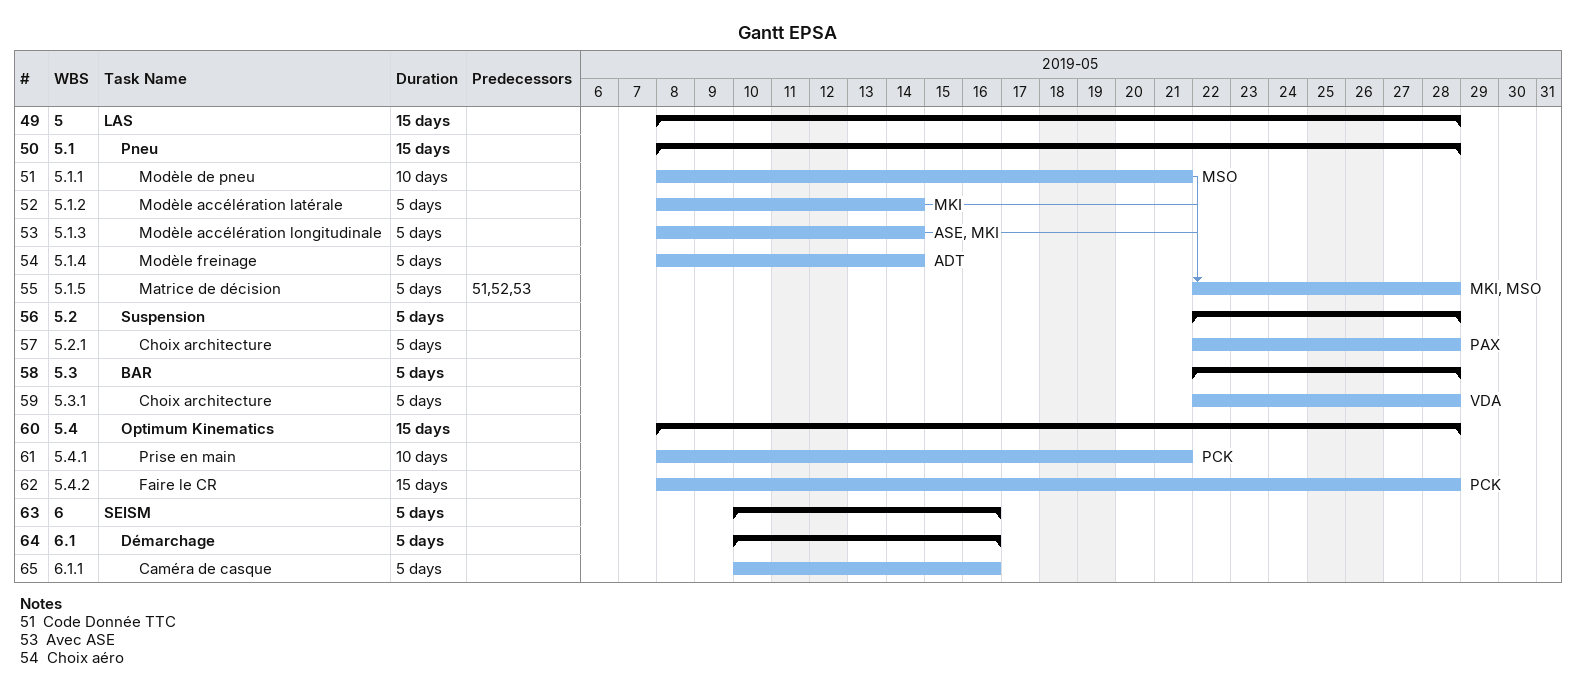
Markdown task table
Gantt EPSA

| ID | WBS | Task | Duration | Start | Finish | Predecessors | Resources |
|---|---|---|---|---|---|---|---|
| 49 | 5 | **LAS** | 15d | 2019-05-08 | 2019-05-28 |  |  |
| 50 | 5.1 | **Pneu** | 15d | 2019-05-08 | 2019-05-28 |  |  |
| 51 | 5.1.1 | Modèle de pneu | 10d | 2019-05-08 | 2019-05-21 |  | MSO |
| 52 | 5.1.2 | Modèle accélération latérale | 5d | 2019-05-08 | 2019-05-14 |  | MKI |
| 53 | 5.1.3 | Modèle accélération longitudinale | 5d | 2019-05-08 | 2019-05-14 |  | ASE, MKI |
| 54 | 5.1.4 | Modèle freinage | 5d | 2019-05-08 | 2019-05-14 |  | ADT |
| 55 | 5.1.5 | Matrice de décision | 5d | 2019-05-22 | 2019-05-28 | 51, 52, 53 | MKI, MSO |
| 56 | 5.2 | **Suspension** | 5d | 2019-05-22 | 2019-05-28 |  |  |
| 57 | 5.2.1 | Choix architecture | 5d | 2019-05-22 | 2019-05-28 |  | PAX |
| 58 | 5.3 | **BAR** | 5d | 2019-05-22 | 2019-05-28 |  |  |
| 59 | 5.3.1 | Choix architecture | 5d | 2019-05-22 | 2019-05-28 |  | VDA |
| 60 | 5.4 | **Optimum Kinematics** | 15d | 2019-05-08 | 2019-05-28 |  |  |
| 61 | 5.4.1 | Prise en main | 10d | 2019-05-08 | 2019-05-21 |  | PCK |
| 62 | 5.4.2 | Faire le CR | 15d | 2019-05-08 | 2019-05-28 |  | PCK |
| 63 | 6 | **SEISM** | 5d | 2019-05-10 | 2019-05-16 |  |  |
| 64 | 6.1 | **Démarchage** | 5d | 2019-05-10 | 2019-05-16 |  |  |
| 65 | 6.1.1 | Caméra de casque | 5d | 2019-05-10 | 2019-05-16 |  |  |

Notes
- 51: Code Donnée TTC
- 53: Avec ASE
- 54: Choix aéro
